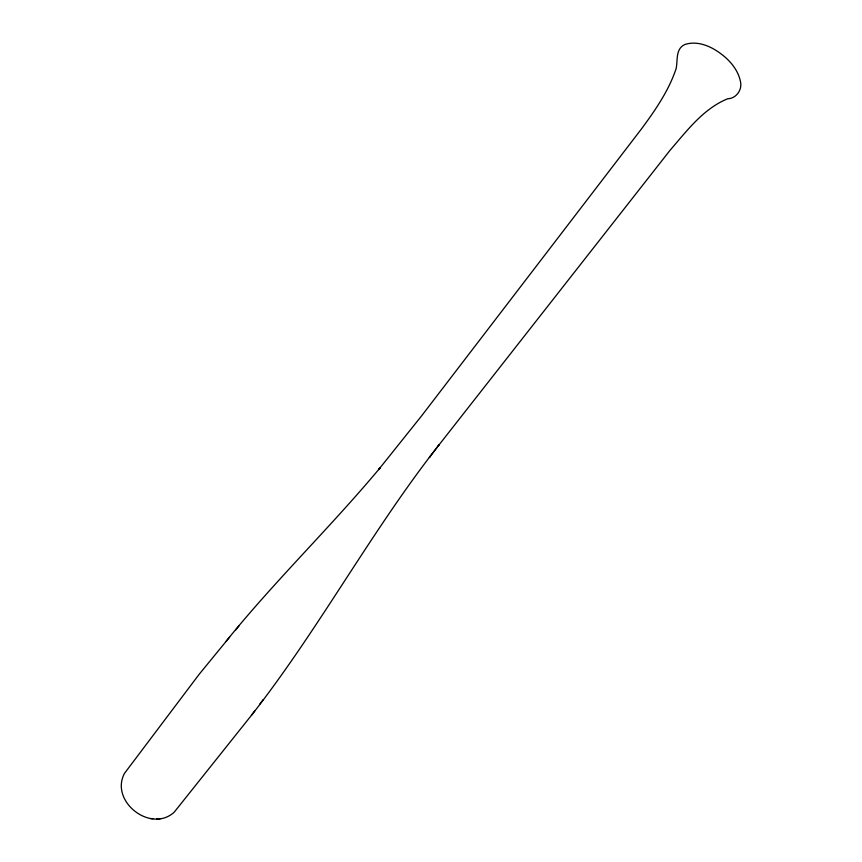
<?xml version="1.0" encoding="UTF-8"?>
<svg xmlns="http://www.w3.org/2000/svg" width="862" height="862" viewBox="0 0 862 862"><rect width="100%" height="100%" fill="white"/><g stroke="black" fill="none" stroke-linecap="round" stroke-linejoin="round"><path stroke-width="1.29" d="M229.615 637.104L199.111 674.364L124.537 773.3C109.452 801.186 150.699 833.576 174.21 812.187L251.456 715.309C319.231 628.829 371.08 531.294 438.973 444.932L429.351 457.506L430.58 455.912M251.456 715.309L254.85 710.773M259.915 703.995L263.233 699.545M437.767 446.494L670.076 150.257C686.809 130.949 703.327 108.644 727.711 98.764C736.094 98.559 742.204 90.101 740.577 82.062C738.335 70.339 730.265 60.663 720.837 53.735C710.827 46.149 697.38 40.385 684.837 44.512C675.215 49.037 677.974 60.243 676.099 68.691C668.772 90.618 655.486 109.873 641.91 128.341L421.475 416.034L378.601 469.628L380.023 467.915C330.523 527.232 274.773 580.999 226.21 641.156M235.628 629.939L238.925 626.006M150.548 818.588L152.994 818.663M156.83 818.792L160.009 818.9"/></g></svg>
